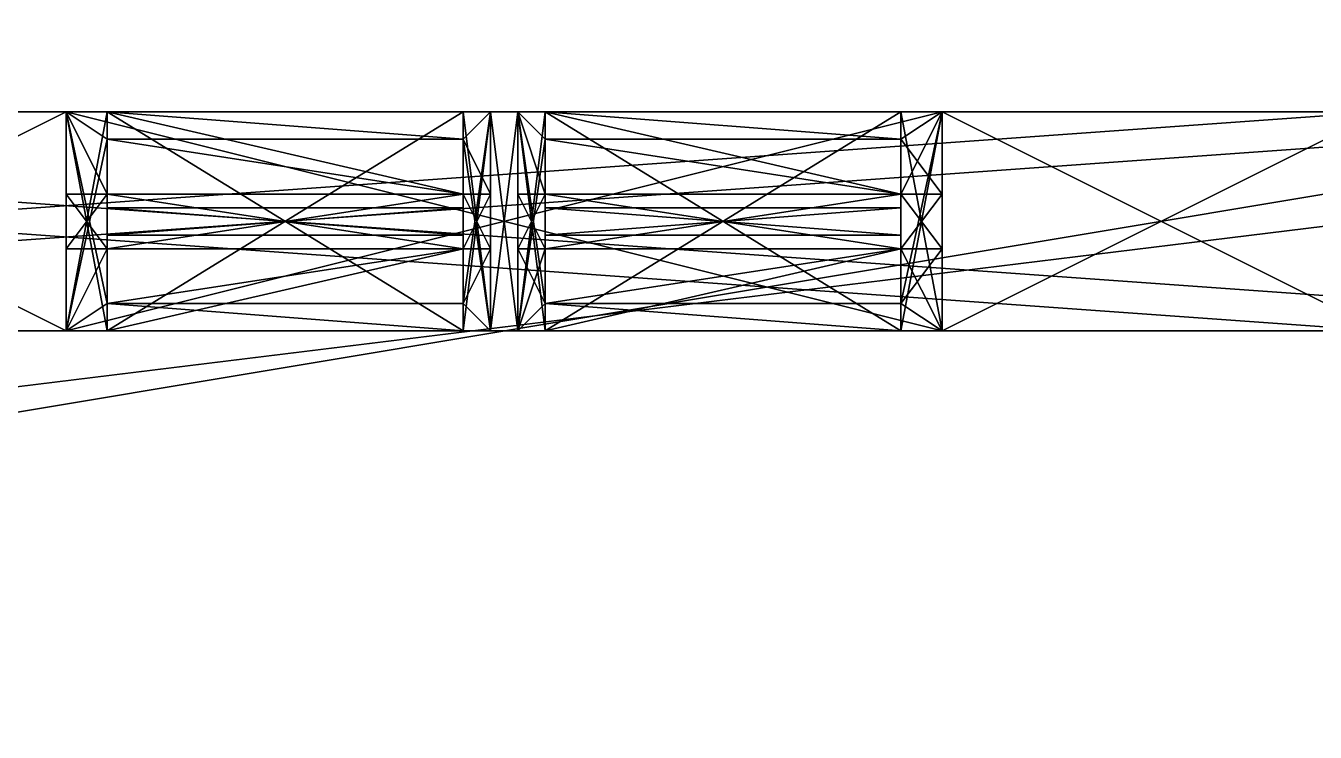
# Model space of a CAD drawing. Extents: x -3136 to 3456, y -896 to 5632.
# Drawn here: x -386.9 to -292.7, y 2002.7 to 2054.3 of the extents above; entities that cross this region are included whole.
import ezdxf

# ---------------------------------------------------------------- set-up
doc = ezdxf.new("R2010")
doc.units = 0

msp = doc.modelspace()

# ---------------------------------------------------------------- meshes
at = {"layer": 'OBJECT053', "color": 50}
mesh = msp.add_polyface(dxfattribs=at)
corners = [(-768, 2048, 144), (0, 2048, 144), (0, 0, 144), (-768, 0, 144), (-768, 0, 128), (0, 0, 128), (0, 2048, 128), (-768, 2048, 128)]
mesh.append_faces([[corners[k] for k in face] for face in [(1, 3, 0), (5, 7, 4), (5, 1, 6), (6, 0, 7), (4, 2, 5), (7, 3, 4)]], dxfattribs={"vtx0": -1})
mesh.append_faces([[corners[k] for k in face] for face in [(1, 2, 3), (5, 6, 7), (5, 2, 1), (6, 1, 0), (4, 3, 2), (7, 0, 3)]], dxfattribs={"vtx2": -1})
at = {"layer": 'OBJECT067', "color": 50}
mesh = msp.add_polyface(dxfattribs=at)
corners = [(-2944, -896, 2176), (-2944, 5504, 2176), (3456, 5504, 2176), (3456, -896, 2176), (-2944, 5504, 2048), (-2944, -896, 2048), (3456, -896, 2048), (3456, 5504, 2048)]
mesh.append_faces([[corners[k] for k in face] for face in [(1, 3, 0), (5, 7, 4), (4, 0, 5), (6, 2, 7), (7, 1, 4), (5, 3, 6)]], dxfattribs={"vtx0": -1})
mesh.append_faces([[corners[k] for k in face] for face in [(1, 2, 3), (5, 6, 7), (4, 1, 0), (6, 3, 2), (7, 2, 1), (5, 0, 3)]], dxfattribs={"vtx2": -1})
at = {"layer": 'OBJECT1055', "color": 50}
mesh = msp.add_polyface(dxfattribs=at)
corners = [(-384, 2048, 272), (-320, 2048, 272), (-320, 2032, 272), (-384, 2032, 272), (-384, 2032, 256), (-320, 2032, 256), (-320, 2048, 256), (-384, 2048, 256)]
mesh.append_faces([[corners[k] for k in face] for face in [(1, 3, 0), (5, 7, 4), (5, 1, 6), (6, 0, 7), (4, 2, 5), (7, 3, 4)]], dxfattribs={"vtx0": -1})
mesh.append_faces([[corners[k] for k in face] for face in [(1, 2, 3), (5, 6, 7), (5, 2, 1), (6, 1, 0), (4, 3, 2), (7, 0, 3)]], dxfattribs={"vtx2": -1})
at = {"layer": 'OBJECT1056', "color": 50}
mesh = msp.add_polyface(dxfattribs=at)
corners = [(-320, 2048, 256), (-320, 2048, 254), (-320, 2032, 254), (-320, 2032, 256), (-323, 2046, 254), (-323, 2034, 254)]
mesh.append_faces([[corners[k] for k in face] for face in [(1, 0, 4), (2, 5, 3)]])
mesh.append_faces([[corners[k] for k in face] for face in [(1, 3, 0), (1, 5, 2), (0, 5, 4)]], dxfattribs={"vtx0": -1})
mesh.append_faces([[corners[k] for k in face] for face in [(1, 2, 3), (1, 4, 5), (0, 3, 5)]], dxfattribs={"vtx2": -1})
at = {"layer": 'OBJECT1057', "color": 50}
mesh = msp.add_polyface(dxfattribs=at)
corners = [(-320, 2032, 256), (-323, 2032, 256), (-323, 2048, 256), (-320, 2048, 256), (-323, 2046, 254), (-323, 2034, 254)]
mesh.append_faces([[corners[k] for k in face] for face in [(2, 4, 3), (1, 0, 5)]])
mesh.append_faces([[corners[k] for k in face] for face in [(1, 3, 0), (2, 5, 4), (3, 5, 0)]], dxfattribs={"vtx0": -1})
mesh.append_faces([[corners[k] for k in face] for face in [(1, 2, 3), (2, 1, 5), (3, 4, 5)]], dxfattribs={"vtx2": -1})
at = {"layer": 'OBJECT1058', "color": 50}
mesh = msp.add_polyface(dxfattribs=at)
corners = [(-353, 2048, 179), (-351, 2048, 179), (-351, 2048, 254), (-353, 2048, 254), (-351, 2032, 179), (-353, 2032, 179), (-353, 2032, 254), (-351, 2032, 254)]
mesh.append_faces([[corners[k] for k in face] for face in [(1, 3, 0), (5, 7, 4), (0, 4, 1), (6, 2, 7), (5, 3, 6), (1, 7, 2)]], dxfattribs={"vtx0": -1})
mesh.append_faces([[corners[k] for k in face] for face in [(1, 2, 3), (5, 6, 7), (0, 5, 4), (6, 3, 2), (5, 0, 3), (1, 4, 7)]], dxfattribs={"vtx2": -1})
at = {"layer": 'OBJECT1059', "color": 50}
mesh = msp.add_polyface(dxfattribs=at)
corners = [(-349, 2032, 256), (-351, 2032, 256), (-351, 2048, 256), (-349, 2048, 256), (-349, 2046, 254), (-349, 2034, 254)]
mesh.append_faces([[corners[k] for k in face] for face in [(3, 2, 4), (0, 5, 1)]])
mesh.append_faces([[corners[k] for k in face] for face in [(1, 3, 0), (3, 5, 0), (2, 5, 4)]], dxfattribs={"vtx0": -1})
mesh.append_faces([[corners[k] for k in face] for face in [(1, 2, 3), (3, 4, 5), (2, 1, 5)]], dxfattribs={"vtx2": -1})
at = {"layer": 'OBJECT1060', "color": 50}
mesh = msp.add_polyface(dxfattribs=at)
corners = [(-351, 2048, 256), (-351, 2048, 254), (-349, 2046, 254), (-349, 2034, 254), (-351, 2032, 254), (-351, 2032, 256)]
mesh.append_faces([[corners[k] for k in face] for face in [(1, 2, 0), (4, 5, 3)]])
mesh.append_faces([[corners[k] for k in face] for face in [(1, 3, 2), (4, 0, 5), (2, 5, 0)]], dxfattribs={"vtx0": -1})
mesh.append_faces([[corners[k] for k in face] for face in [(1, 4, 3), (4, 1, 0), (2, 3, 5)]], dxfattribs={"vtx2": -1})
at = {"layer": 'OBJECT1061', "color": 50}
mesh = msp.add_polyface(dxfattribs=at)
corners = [(-351, 2032, 256), (-353, 2032, 256), (-353, 2048, 256), (-351, 2048, 256), (-353, 2048, 254), (-351, 2048, 254), (-351, 2032, 254), (-353, 2032, 254)]
mesh.append_faces([[corners[k] for k in face] for face in [(1, 3, 0), (5, 2, 4), (7, 0, 6), (4, 6, 5), (0, 5, 6), (2, 7, 4)]], dxfattribs={"vtx0": -1})
mesh.append_faces([[corners[k] for k in face] for face in [(1, 2, 3), (5, 3, 2), (7, 1, 0), (4, 7, 6), (0, 3, 5), (2, 1, 7)]], dxfattribs={"vtx2": -1})
at = {"layer": 'OBJECT1062', "color": 50}
mesh = msp.add_polyface(dxfattribs=at)
corners = [(-355, 2046, 254), (-353, 2048, 254), (-353, 2048, 256), (-353, 2032, 256), (-353, 2032, 254), (-355, 2034, 254)]
mesh.append_faces([[corners[k] for k in face] for face in [(1, 2, 0), (4, 5, 3)]])
mesh.append_faces([[corners[k] for k in face] for face in [(0, 4, 1), (1, 3, 2), (5, 2, 3)]], dxfattribs={"vtx0": -1})
mesh.append_faces([[corners[k] for k in face] for face in [(0, 5, 4), (1, 4, 3), (5, 0, 2)]], dxfattribs={"vtx2": -1})
at = {"layer": 'OBJECT1063', "color": 50}
mesh = msp.add_polyface(dxfattribs=at)
corners = [(-353, 2032, 256), (-355, 2032, 256), (-355, 2048, 256), (-353, 2048, 256), (-355, 2046, 254), (-355, 2034, 254)]
mesh.append_faces([[corners[k] for k in face] for face in [(2, 4, 3), (1, 0, 5)]])
mesh.append_faces([[corners[k] for k in face] for face in [(1, 3, 0), (2, 5, 4), (3, 5, 0)]], dxfattribs={"vtx0": -1})
mesh.append_faces([[corners[k] for k in face] for face in [(1, 2, 3), (2, 1, 5), (3, 4, 5)]], dxfattribs={"vtx2": -1})
at = {"layer": 'OBJECT1064', "color": 50}
mesh = msp.add_polyface(dxfattribs=at)
corners = [(-349, 2048, 171), (-349, 2048, 169), (-323, 2048, 169), (-323, 2048, 171), (-323, 2032, 171), (-323, 2032, 169), (-349, 2032, 169), (-349, 2032, 171)]
mesh.append_faces([[corners[k] for k in face] for face in [(1, 3, 0), (5, 7, 4), (2, 4, 3), (6, 0, 7), (1, 5, 2), (7, 3, 4)]], dxfattribs={"vtx0": -1})
mesh.append_faces([[corners[k] for k in face] for face in [(1, 2, 3), (5, 6, 7), (2, 5, 4), (6, 1, 0), (1, 6, 5), (7, 0, 3)]], dxfattribs={"vtx2": -1})
at = {"layer": 'OBJECT1065', "color": 50}
mesh = msp.add_polyface(dxfattribs=at)
corners = [(-323, 2048, 144), (-349, 2048, 144), (-349, 2032, 144), (-323, 2032, 144), (-349, 2048, 169), (-323, 2048, 169), (-323, 2032, 169), (-349, 2032, 169)]
mesh.append_faces([[corners[k] for k in face] for face in [(1, 3, 0), (1, 5, 4), (3, 7, 6), (0, 6, 5), (2, 4, 7), (7, 5, 6)]], dxfattribs={"vtx0": -1})
mesh.append_faces([[corners[k] for k in face] for face in [(1, 2, 3), (1, 0, 5), (3, 2, 7), (0, 3, 6), (2, 1, 4), (7, 4, 5)]], dxfattribs={"vtx2": -1})
at = {"layer": 'OBJECT1066', "color": 50}
mesh = msp.add_polyface(dxfattribs=at)
corners = [(-323, 2032, 144), (-320, 2032, 144), (-320, 2048, 144), (-323, 2048, 144), (-320, 2048, 171), (-320, 2032, 171), (-323, 2048, 171), (-323, 2032, 171)]
mesh.append_faces([[corners[k] for k in face] for face in [(1, 3, 0), (2, 5, 4), (3, 4, 6), (1, 7, 5), (0, 6, 7), (4, 7, 6)]], dxfattribs={"vtx0": -1})
mesh.append_faces([[corners[k] for k in face] for face in [(1, 2, 3), (2, 1, 5), (3, 2, 4), (1, 0, 7), (0, 3, 6), (4, 5, 7)]], dxfattribs={"vtx2": -1})
at = {"layer": 'OBJECT1067', "color": 50}
mesh = msp.add_polyface(dxfattribs=at)
corners = [(-349, 2048, 144), (-351, 2048, 144), (-351, 2032, 144), (-349, 2032, 144), (-349, 2048, 171), (-351, 2048, 171), (-349, 2032, 171), (-351, 2032, 171)]
mesh.append_faces([[corners[k] for k in face] for face in [(1, 3, 0), (0, 5, 1), (3, 7, 6), (0, 6, 4), (7, 4, 6), (2, 5, 7)]], dxfattribs={"vtx0": -1})
mesh.append_faces([[corners[k] for k in face] for face in [(1, 2, 3), (0, 4, 5), (3, 2, 7), (0, 3, 6), (7, 5, 4), (2, 1, 5)]], dxfattribs={"vtx2": -1})
at = {"layer": 'OBJECT1068', "color": 50}
mesh = msp.add_polyface(dxfattribs=at)
corners = [(-351, 2048, 144), (-353, 2048, 144), (-353, 2032, 144), (-351, 2032, 144), (-351, 2048, 171), (-353, 2048, 171), (-353, 2032, 171), (-351, 2032, 171)]
mesh.append_faces([[corners[k] for k in face] for face in [(1, 3, 0), (0, 5, 1), (2, 7, 3), (6, 4, 7), (0, 7, 4), (2, 5, 6)]], dxfattribs={"vtx0": -1})
mesh.append_faces([[corners[k] for k in face] for face in [(1, 2, 3), (0, 4, 5), (2, 6, 7), (6, 5, 4), (0, 3, 7), (2, 1, 5)]], dxfattribs={"vtx2": -1})
at = {"layer": 'OBJECT1069', "color": 50}
mesh = msp.add_polyface(dxfattribs=at)
corners = [(-353, 2048, 144), (-355, 2048, 144), (-355, 2032, 144), (-353, 2032, 144), (-355, 2048, 171), (-353, 2048, 171), (-355, 2032, 171), (-353, 2032, 171)]
mesh.append_faces([[corners[k] for k in face] for face in [(1, 3, 0), (1, 5, 4), (2, 7, 3), (2, 4, 6), (6, 5, 7), (0, 7, 5)]], dxfattribs={"vtx0": -1})
mesh.append_faces([[corners[k] for k in face] for face in [(1, 2, 3), (1, 0, 5), (2, 6, 7), (2, 1, 4), (6, 4, 5), (0, 3, 7)]], dxfattribs={"vtx2": -1})
at = {"layer": 'OBJECT1070', "color": 50}
mesh = msp.add_polyface(dxfattribs=at)
corners = [(-353, 2048, 171), (-351, 2048, 171), (-351, 2048, 179), (-353, 2048, 179), (-351, 2032, 171), (-353, 2032, 171), (-353, 2032, 179), (-351, 2032, 179)]
mesh.append_faces([[corners[k] for k in face] for face in [(1, 3, 0), (5, 7, 4), (6, 2, 7), (0, 4, 1), (1, 7, 2), (5, 3, 6)]], dxfattribs={"vtx0": -1})
mesh.append_faces([[corners[k] for k in face] for face in [(1, 2, 3), (5, 6, 7), (6, 3, 2), (0, 5, 4), (1, 4, 7), (5, 0, 3)]], dxfattribs={"vtx2": -1})
at = {"layer": 'OBJECT1071', "color": 50}
mesh = msp.add_polyface(dxfattribs=at)
corners = [(-320, 2048, 179), (-320, 2048, 171), (-320, 2032, 171), (-320, 2032, 179), (-323, 2046, 179), (-323, 2034, 179)]
mesh.append_faces([[corners[k] for k in face] for face in [(0, 4, 1), (2, 5, 3)]])
mesh.append_faces([[corners[k] for k in face] for face in [(1, 3, 0), (0, 5, 4), (1, 5, 2)]], dxfattribs={"vtx0": -1})
mesh.append_faces([[corners[k] for k in face] for face in [(1, 2, 3), (0, 3, 5), (1, 4, 5)]], dxfattribs={"vtx2": -1})
at = {"layer": 'OBJECT1072', "color": 50}
mesh = msp.add_polyface(dxfattribs=at)
corners = [(-323, 2046, 179), (-323, 2048, 171), (-320, 2048, 171), (-320, 2032, 171), (-323, 2032, 171), (-323, 2034, 179)]
mesh.append_faces([[corners[k] for k in face] for face in [(1, 2, 0), (4, 5, 3)]])
mesh.append_faces([[corners[k] for k in face] for face in [(0, 4, 1), (1, 3, 2), (2, 5, 0)]], dxfattribs={"vtx0": -1})
mesh.append_faces([[corners[k] for k in face] for face in [(0, 5, 4), (1, 4, 3), (2, 3, 5)]], dxfattribs={"vtx2": -1})
at = {"layer": 'OBJECT1073', "color": 50}
mesh = msp.add_polyface(dxfattribs=at)
corners = [(-351, 2048, 171), (-349, 2048, 171), (-349, 2046, 179), (-349, 2034, 179), (-349, 2032, 171), (-351, 2032, 171)]
mesh.append_faces([[corners[k] for k in face] for face in [(1, 2, 0), (4, 5, 3)]])
mesh.append_faces([[corners[k] for k in face] for face in [(1, 3, 2), (0, 4, 1), (2, 5, 0)]], dxfattribs={"vtx0": -1})
mesh.append_faces([[corners[k] for k in face] for face in [(1, 4, 3), (0, 5, 4), (2, 3, 5)]], dxfattribs={"vtx2": -1})
at = {"layer": 'OBJECT1074', "color": 50}
mesh = msp.add_polyface(dxfattribs=at)
corners = [(-349, 2046, 179), (-351, 2048, 179), (-351, 2048, 171), (-351, 2032, 171), (-351, 2032, 179), (-349, 2034, 179)]
mesh.append_faces([[corners[k] for k in face] for face in [(1, 2, 0), (4, 5, 3)]])
mesh.append_faces([[corners[k] for k in face] for face in [(0, 4, 1), (3, 1, 4), (2, 5, 0)]], dxfattribs={"vtx0": -1})
mesh.append_faces([[corners[k] for k in face] for face in [(0, 5, 4), (3, 2, 1), (2, 3, 5)]], dxfattribs={"vtx2": -1})
at = {"layer": 'OBJECT1075', "color": 50}
mesh = msp.add_polyface(dxfattribs=at)
corners = [(-355, 2048, 144), (-381, 2048, 144), (-381, 2032, 144), (-355, 2032, 144), (-381, 2048, 171), (-355, 2048, 171), (-355, 2032, 171), (-381, 2032, 171)]
mesh.append_faces([[corners[k] for k in face] for face in [(1, 3, 0), (1, 5, 4), (3, 7, 6), (2, 4, 7), (0, 6, 5), (7, 5, 6)]], dxfattribs={"vtx0": -1})
mesh.append_faces([[corners[k] for k in face] for face in [(1, 2, 3), (1, 0, 5), (3, 2, 7), (2, 1, 4), (0, 3, 6), (7, 4, 5)]], dxfattribs={"vtx2": -1})
at = {"layer": 'OBJECT1076', "color": 50}
mesh = msp.add_polyface(dxfattribs=at)
corners = [(-353, 2048, 171.016), (-353, 2048, 179), (-355, 2046, 179), (-355, 2034, 179), (-353, 2032, 179), (-353, 2032, 171)]
mesh.append_faces([[corners[k] for k in face] for face in [(1, 2, 0), (4, 5, 3)]])
mesh.append_faces([[corners[k] for k in face] for face in [(3, 1, 4), (0, 4, 1), (2, 5, 0)]], dxfattribs={"vtx0": -1})
mesh.append_faces([[corners[k] for k in face] for face in [(3, 2, 1), (0, 5, 4), (2, 3, 5)]], dxfattribs={"vtx2": -1})
at = {"layer": 'OBJECT1077', "color": 50}
mesh = msp.add_polyface(dxfattribs=at)
corners = [(-355, 2046, 179.016), (-355, 2048, 171), (-353, 2048, 171), (-353, 2032, 171), (-355, 2032, 171), (-355, 2034, 179)]
mesh.append_faces([[corners[k] for k in face] for face in [(1, 2, 0), (4, 5, 3)]])
mesh.append_faces([[corners[k] for k in face] for face in [(0, 4, 1), (1, 3, 2), (2, 5, 0)]], dxfattribs={"vtx0": -1})
mesh.append_faces([[corners[k] for k in face] for face in [(0, 5, 4), (1, 4, 3), (2, 3, 5)]], dxfattribs={"vtx2": -1})
at = {"layer": 'OBJECT1078', "color": 50}
mesh = msp.add_polyface(dxfattribs=at)
corners = [(-381, 2048, 144), (-384, 2048, 144), (-384, 2032, 144), (-381, 2032, 144), (-384, 2032, 171), (-384, 2048, 171), (-381, 2048, 171), (-381, 2032, 171)]
mesh.append_faces([[corners[k] for k in face] for face in [(1, 3, 0), (2, 5, 4), (1, 6, 5), (3, 4, 7), (0, 7, 6), (4, 6, 7)]], dxfattribs={"vtx0": -1})
mesh.append_faces([[corners[k] for k in face] for face in [(1, 2, 3), (2, 1, 5), (1, 0, 6), (3, 2, 4), (0, 3, 7), (4, 5, 6)]], dxfattribs={"vtx2": -1})
at = {"layer": 'OBJECT1079', "color": 50}
mesh = msp.add_polyface(dxfattribs=at)
corners = [(-384, 2032, 179), (-384, 2032, 171), (-384, 2048, 171), (-384, 2048, 179), (-381, 2046, 179), (-381, 2034, 179)]
mesh.append_faces([[corners[k] for k in face] for face in [(2, 4, 3), (0, 5, 1)]])
mesh.append_faces([[corners[k] for k in face] for face in [(1, 3, 0), (3, 5, 0), (2, 5, 4)]], dxfattribs={"vtx0": -1})
mesh.append_faces([[corners[k] for k in face] for face in [(1, 2, 3), (3, 4, 5), (2, 1, 5)]], dxfattribs={"vtx2": -1})
at = {"layer": 'OBJECT1080', "color": 50}
mesh = msp.add_polyface(dxfattribs=at)
corners = [(-384, 2048, 171), (-381, 2048, 171), (-381, 2046, 179.01), (-381, 2034, 179), (-381, 2032, 171), (-384, 2032, 171)]
mesh.append_faces([[corners[k] for k in face] for face in [(1, 2, 0), (4, 5, 3)]])
mesh.append_faces([[corners[k] for k in face] for face in [(1, 3, 2), (0, 4, 1), (2, 5, 0)]], dxfattribs={"vtx0": -1})
mesh.append_faces([[corners[k] for k in face] for face in [(1, 4, 3), (0, 5, 4), (2, 3, 5)]], dxfattribs={"vtx2": -1})
at = {"layer": 'OBJECT1081', "color": 50}
mesh = msp.add_polyface(dxfattribs=at)
corners = [(-381, 2032, 256), (-384, 2032, 256), (-384, 2048, 256), (-381, 2048, 256), (-381, 2046, 254), (-381, 2034, 254)]
mesh.append_faces([[corners[k] for k in face] for face in [(3, 2, 4), (0, 5, 1)]])
mesh.append_faces([[corners[k] for k in face] for face in [(1, 3, 0), (3, 5, 0), (2, 5, 4)]], dxfattribs={"vtx0": -1})
mesh.append_faces([[corners[k] for k in face] for face in [(1, 2, 3), (3, 4, 5), (2, 1, 5)]], dxfattribs={"vtx2": -1})
at = {"layer": 'OBJECT1082', "color": 50}
mesh = msp.add_polyface(dxfattribs=at)
corners = [(-384, 2032, 256), (-384, 2032, 254), (-384, 2048, 254), (-384, 2048, 256), (-381, 2046, 254), (-381, 2034, 254)]
mesh.append_faces([[corners[k] for k in face] for face in [(2, 4, 3), (1, 0, 5)]])
mesh.append_faces([[corners[k] for k in face] for face in [(1, 3, 0), (2, 5, 4), (3, 5, 0)]], dxfattribs={"vtx0": -1})
mesh.append_faces([[corners[k] for k in face] for face in [(1, 2, 3), (2, 1, 5), (3, 4, 5)]], dxfattribs={"vtx2": -1})
at = {"layer": 'OBJECT1083', "color": 50}
mesh = msp.add_polyface(dxfattribs=at)
corners = [(-320, 2038, 179), (-320, 2032, 179), (-320, 2032, 254), (-320, 2038, 254), (-323, 2034, 179), (-323, 2034, 254), (-323, 2038, 179), (-323, 2038, 254)]
mesh.append_faces([[corners[k] for k in face] for face in [(1, 3, 0), (1, 5, 2), (4, 0, 6), (2, 7, 3), (4, 7, 5), (0, 7, 6)]], dxfattribs={"vtx0": -1})
mesh.append_faces([[corners[k] for k in face] for face in [(1, 2, 3), (1, 4, 5), (4, 1, 0), (2, 5, 7), (4, 6, 7), (0, 3, 7)]], dxfattribs={"vtx2": -1})
at = {"layer": 'OBJECT1084', "color": 50}
mesh = msp.add_polyface(dxfattribs=at)
corners = [(-320, 2042, 179), (-320, 2038, 179), (-320, 2038, 254), (-320, 2042, 254), (-323, 2042, 179), (-323, 2038, 179), (-323, 2038, 254), (-323, 2042, 254)]
mesh.append_faces([[corners[k] for k in face] for face in [(1, 3, 0), (5, 0, 4), (7, 2, 6), (4, 6, 5), (1, 6, 2), (0, 7, 4)]], dxfattribs={"vtx0": -1})
mesh.append_faces([[corners[k] for k in face] for face in [(1, 2, 3), (5, 1, 0), (7, 3, 2), (4, 7, 6), (1, 5, 6), (0, 3, 7)]], dxfattribs={"vtx2": -1})
at = {"layer": 'OBJECT1085', "color": 50}
mesh = msp.add_polyface(dxfattribs=at)
corners = [(-320, 2048, 254), (-320, 2048, 179), (-320, 2042, 179), (-320, 2042, 254), (-323, 2046, 179), (-323, 2046, 254), (-323, 2042, 179), (-323, 2042, 254)]
mesh.append_faces([[corners[k] for k in face] for face in [(1, 3, 0), (1, 5, 4), (1, 6, 2), (5, 3, 7), (4, 7, 6), (2, 7, 3)]], dxfattribs={"vtx0": -1})
mesh.append_faces([[corners[k] for k in face] for face in [(1, 2, 3), (1, 0, 5), (1, 4, 6), (5, 0, 3), (4, 5, 7), (2, 6, 7)]], dxfattribs={"vtx2": -1})
at = {"layer": 'OBJECT1086', "color": 50}
mesh = msp.add_polyface(dxfattribs=at)
corners = [(-349, 2034, 179), (-351, 2032, 179), (-351, 2032, 254), (-349, 2034, 254), (-351, 2038, 179), (-349, 2038, 179), (-349, 2038, 254), (-351, 2038, 254)]
mesh.append_faces([[corners[k] for k in face] for face in [(1, 3, 0), (1, 5, 4), (3, 7, 6), (0, 6, 5), (1, 7, 2), (5, 7, 4)]], dxfattribs={"vtx0": -1})
mesh.append_faces([[corners[k] for k in face] for face in [(1, 2, 3), (1, 0, 5), (3, 2, 7), (0, 3, 6), (1, 4, 7), (5, 6, 7)]], dxfattribs={"vtx2": -1})
at = {"layer": 'OBJECT1087', "color": 50}
mesh = msp.add_polyface(dxfattribs=at)
corners = [(-351, 2042, 179), (-351, 2038, 179), (-349, 2038, 179), (-349, 2042, 179), (-351, 2038, 254), (-351, 2042, 254), (-349, 2042, 254), (-349, 2038, 254)]
mesh.append_faces([[corners[k] for k in face] for face in [(1, 3, 0), (5, 7, 4), (2, 6, 3), (0, 4, 1), (1, 7, 2), (3, 5, 0)]], dxfattribs={"vtx0": -1})
mesh.append_faces([[corners[k] for k in face] for face in [(1, 2, 3), (5, 6, 7), (2, 7, 6), (0, 5, 4), (1, 4, 7), (3, 6, 5)]], dxfattribs={"vtx2": -1})
at = {"layer": 'OBJECT1088', "color": 50}
mesh = msp.add_polyface(dxfattribs=at)
corners = [(-351, 2048, 179), (-349, 2046, 179), (-349, 2046, 254), (-351, 2048, 254), (-351, 2042, 179), (-349, 2042, 179), (-351, 2042, 254), (-349, 2042, 254)]
mesh.append_faces([[corners[k] for k in face] for face in [(1, 3, 0), (0, 5, 1), (3, 7, 6), (1, 7, 2), (0, 6, 4), (4, 7, 5)]], dxfattribs={"vtx0": -1})
mesh.append_faces([[corners[k] for k in face] for face in [(1, 2, 3), (0, 4, 5), (3, 2, 7), (1, 5, 7), (0, 3, 6), (4, 6, 7)]], dxfattribs={"vtx2": -1})
at = {"layer": 'OBJECT1089', "color": 50}
mesh = msp.add_polyface(dxfattribs=at)
corners = [(-349, 2032, 171), (-349, 2034, 179), (-323, 2034, 179), (-323, 2032, 171), (-349, 2038, 179), (-323, 2038, 179), (-323, 2038, 171), (-349, 2038, 171)]
mesh.append_faces([[corners[k] for k in face] for face in [(1, 3, 0), (1, 5, 2), (3, 5, 6), (0, 4, 1), (0, 6, 7), (5, 7, 6)]], dxfattribs={"vtx0": -1})
mesh.append_faces([[corners[k] for k in face] for face in [(1, 2, 3), (1, 4, 5), (3, 2, 5), (0, 7, 4), (0, 3, 6), (5, 4, 7)]], dxfattribs={"vtx2": -1})
at = {"layer": 'OBJECT1090', "color": 50}
mesh = msp.add_polyface(dxfattribs=at)
corners = [(-349, 2038, 179), (-349, 2042, 179), (-323, 2042, 179), (-323, 2038, 179), (-323, 2042, 171), (-323, 2038, 171), (-349, 2038, 171), (-349, 2042, 171)]
mesh.append_faces([[corners[k] for k in face] for face in [(1, 3, 0), (5, 2, 4), (7, 0, 6), (6, 4, 7), (0, 5, 6), (2, 7, 4)]], dxfattribs={"vtx0": -1})
mesh.append_faces([[corners[k] for k in face] for face in [(1, 2, 3), (5, 3, 2), (7, 1, 0), (6, 5, 4), (0, 3, 5), (2, 1, 7)]], dxfattribs={"vtx2": -1})
at = {"layer": 'OBJECT1091', "color": 50}
mesh = msp.add_polyface(dxfattribs=at)
corners = [(-323, 2048, 171), (-323, 2046, 179), (-349, 2046, 179), (-349, 2048, 171), (-349, 2042, 179), (-323, 2042, 179), (-323, 2042, 171), (-349, 2042, 171)]
mesh.append_faces([[corners[k] for k in face] for face in [(1, 3, 0), (2, 5, 4), (0, 5, 1), (3, 4, 7), (3, 6, 0), (4, 6, 7)]], dxfattribs={"vtx0": -1})
mesh.append_faces([[corners[k] for k in face] for face in [(1, 2, 3), (2, 1, 5), (0, 6, 5), (3, 2, 4), (3, 7, 6), (4, 5, 6)]], dxfattribs={"vtx2": -1})
at = {"layer": 'OBJECT1092', "color": 50}
mesh = msp.add_polyface(dxfattribs=at)
corners = [(-323, 2032, 256), (-349, 2032, 256), (-349, 2038, 256), (-323, 2038, 256), (-323, 2034, 254), (-349, 2034, 254), (-349, 2038, 254), (-323, 2038, 254)]
mesh.append_faces([[corners[k] for k in face] for face in [(1, 3, 0), (5, 0, 4), (5, 7, 6), (4, 3, 7), (1, 6, 2), (7, 2, 6)]], dxfattribs={"vtx0": -1})
mesh.append_faces([[corners[k] for k in face] for face in [(1, 2, 3), (5, 1, 0), (5, 4, 7), (4, 0, 3), (1, 5, 6), (7, 3, 2)]], dxfattribs={"vtx2": -1})
at = {"layer": 'OBJECT1093', "color": 50}
mesh = msp.add_polyface(dxfattribs=at)
corners = [(-349, 2038, 256), (-349, 2042, 256), (-323, 2042, 256), (-323, 2038, 256), (-349, 2042, 254), (-349, 2038, 254), (-323, 2038, 254), (-323, 2042, 254)]
mesh.append_faces([[corners[k] for k in face] for face in [(1, 3, 0), (5, 7, 4), (6, 2, 7), (4, 0, 5), (7, 1, 4), (5, 3, 6)]], dxfattribs={"vtx0": -1})
mesh.append_faces([[corners[k] for k in face] for face in [(1, 2, 3), (5, 6, 7), (6, 3, 2), (4, 1, 0), (7, 2, 1), (5, 0, 3)]], dxfattribs={"vtx2": -1})
at = {"layer": 'OBJECT1094', "color": 50}
mesh = msp.add_polyface(dxfattribs=at)
corners = [(-349, 2042, 256), (-349, 2048, 256), (-323, 2048, 256), (-323, 2042, 256), (-349, 2046, 254), (-323, 2046, 254), (-349, 2042, 254), (-323, 2042, 254)]
mesh.append_faces([[corners[k] for k in face] for face in [(1, 3, 0), (5, 1, 4), (4, 7, 5), (2, 7, 3), (4, 0, 6), (6, 3, 7)]], dxfattribs={"vtx0": -1})
mesh.append_faces([[corners[k] for k in face] for face in [(1, 2, 3), (5, 2, 1), (4, 6, 7), (2, 5, 7), (4, 1, 0), (6, 0, 3)]], dxfattribs={"vtx2": -1})
at = {"layer": 'OBJECT1095', "color": 50}
mesh = msp.add_polyface(dxfattribs=at)
corners = [(-355, 2048, 171), (-355, 2046, 179), (-381, 2046, 179), (-381, 2048, 171), (-381, 2042, 179), (-355, 2042, 179), (-381, 2042, 171), (-355, 2042, 171)]
mesh.append_faces([[corners[k] for k in face] for face in [(1, 3, 0), (2, 5, 4), (3, 4, 6), (0, 5, 1), (3, 7, 0), (4, 7, 6)]], dxfattribs={"vtx0": -1})
mesh.append_faces([[corners[k] for k in face] for face in [(1, 2, 3), (2, 1, 5), (3, 2, 4), (0, 7, 5), (3, 6, 7), (4, 5, 7)]], dxfattribs={"vtx2": -1})
at = {"layer": 'OBJECT1096', "color": 50}
mesh = msp.add_polyface(dxfattribs=at)
corners = [(-381, 2038, 179), (-381, 2042, 179), (-355, 2042, 179), (-355, 2038, 179), (-381, 2038, 171), (-381, 2042, 171), (-355, 2042, 171), (-355, 2038, 171)]
mesh.append_faces([[corners[k] for k in face] for face in [(1, 3, 0), (5, 0, 4), (7, 2, 6), (4, 6, 5), (0, 7, 4), (2, 5, 6)]], dxfattribs={"vtx0": -1})
mesh.append_faces([[corners[k] for k in face] for face in [(1, 2, 3), (5, 1, 0), (7, 3, 2), (4, 7, 6), (0, 3, 7), (2, 1, 5)]], dxfattribs={"vtx2": -1})
at = {"layer": 'OBJECT1097', "color": 50}
mesh = msp.add_polyface(dxfattribs=at)
corners = [(-381, 2032, 171), (-381, 2034, 179), (-355, 2034, 179), (-355, 2032, 171), (-381, 2038, 179), (-355, 2038, 179), (-381, 2038, 171), (-355, 2038, 171)]
mesh.append_faces([[corners[k] for k in face] for face in [(1, 3, 0), (1, 5, 2), (0, 4, 1), (3, 5, 7), (0, 7, 6), (5, 6, 7)]], dxfattribs={"vtx0": -1})
mesh.append_faces([[corners[k] for k in face] for face in [(1, 2, 3), (1, 4, 5), (0, 6, 4), (3, 2, 5), (0, 3, 7), (5, 4, 6)]], dxfattribs={"vtx2": -1})
at = {"layer": 'OBJECT1098', "color": 50}
mesh = msp.add_polyface(dxfattribs=at)
corners = [(-381, 2042, 256), (-381, 2048, 256), (-355, 2048, 256), (-355, 2042, 256), (-381, 2046, 254), (-355, 2046, 254), (-381, 2042, 254), (-355, 2042, 254)]
mesh.append_faces([[corners[k] for k in face] for face in [(1, 3, 0), (5, 1, 4), (4, 7, 5), (4, 0, 6), (2, 7, 3), (6, 3, 7)]], dxfattribs={"vtx0": -1})
mesh.append_faces([[corners[k] for k in face] for face in [(1, 2, 3), (5, 2, 1), (4, 6, 7), (4, 1, 0), (2, 5, 7), (6, 0, 3)]], dxfattribs={"vtx2": -1})
at = {"layer": 'OBJECT1099', "color": 50}
mesh = msp.add_polyface(dxfattribs=at)
corners = [(-381, 2038, 256), (-381, 2042, 256), (-355, 2042, 256), (-355, 2038, 256), (-381, 2042, 254), (-381, 2038, 254), (-355, 2038, 254), (-355, 2042, 254)]
mesh.append_faces([[corners[k] for k in face] for face in [(1, 3, 0), (5, 7, 4), (4, 0, 5), (6, 2, 7), (5, 3, 6), (7, 1, 4)]], dxfattribs={"vtx0": -1})
mesh.append_faces([[corners[k] for k in face] for face in [(1, 2, 3), (5, 6, 7), (4, 1, 0), (6, 3, 2), (5, 0, 3), (7, 2, 1)]], dxfattribs={"vtx2": -1})
at = {"layer": 'OBJECT1100', "color": 50}
mesh = msp.add_polyface(dxfattribs=at)
corners = [(-355, 2032, 256), (-381, 2032, 256), (-381, 2038, 256), (-355, 2038, 256), (-355, 2034, 254), (-381, 2034, 254), (-381, 2038, 254), (-355, 2038, 254)]
mesh.append_faces([[corners[k] for k in face] for face in [(1, 3, 0), (5, 0, 4), (5, 7, 6), (1, 6, 2), (4, 3, 7), (7, 2, 6)]], dxfattribs={"vtx0": -1})
mesh.append_faces([[corners[k] for k in face] for face in [(1, 2, 3), (5, 1, 0), (5, 4, 7), (1, 5, 6), (4, 0, 3), (7, 3, 2)]], dxfattribs={"vtx2": -1})
at = {"layer": 'OBJECT1101', "color": 50}
mesh = msp.add_polyface(dxfattribs=at)
corners = [(-353, 2032, 179), (-355, 2034, 179), (-355, 2034, 254), (-353, 2032, 254), (-355, 2038, 179), (-353, 2038, 179), (-355, 2038, 254), (-353, 2038, 254)]
mesh.append_faces([[corners[k] for k in face] for face in [(1, 3, 0), (1, 5, 4), (2, 7, 3), (1, 6, 2), (0, 7, 5), (5, 6, 4)]], dxfattribs={"vtx0": -1})
mesh.append_faces([[corners[k] for k in face] for face in [(1, 2, 3), (1, 0, 5), (2, 6, 7), (1, 4, 6), (0, 3, 7), (5, 7, 6)]], dxfattribs={"vtx2": -1})
at = {"layer": 'OBJECT1102', "color": 50}
mesh = msp.add_polyface(dxfattribs=at)
corners = [(-355, 2042, 179), (-355, 2038, 179), (-353, 2038, 179), (-353, 2042, 179), (-355, 2038, 254), (-355, 2042, 254), (-353, 2042, 254), (-353, 2038, 254)]
mesh.append_faces([[corners[k] for k in face] for face in [(1, 3, 0), (5, 7, 4), (0, 4, 1), (2, 6, 3), (1, 7, 2), (3, 5, 0)]], dxfattribs={"vtx0": -1})
mesh.append_faces([[corners[k] for k in face] for face in [(1, 2, 3), (5, 6, 7), (0, 5, 4), (2, 7, 6), (1, 4, 7), (3, 6, 5)]], dxfattribs={"vtx2": -1})
at = {"layer": 'OBJECT1103', "color": 50}
mesh = msp.add_polyface(dxfattribs=at)
corners = [(-355, 2046, 179), (-353, 2048, 179), (-353, 2048, 254), (-355, 2046, 254), (-355, 2042, 179), (-353, 2042, 179), (-355, 2042, 254), (-353, 2042, 254)]
mesh.append_faces([[corners[k] for k in face] for face in [(1, 3, 0), (0, 5, 1), (3, 7, 6), (0, 6, 4), (1, 7, 2), (4, 7, 5)]], dxfattribs={"vtx0": -1})
mesh.append_faces([[corners[k] for k in face] for face in [(1, 2, 3), (0, 4, 5), (3, 2, 7), (0, 3, 6), (1, 5, 7), (4, 6, 7)]], dxfattribs={"vtx2": -1})
at = {"layer": 'OBJECT1104', "color": 50}
mesh = msp.add_polyface(dxfattribs=at)
corners = [(-384, 2032, 254), (-384, 2032, 179), (-384, 2038, 179), (-384, 2038, 254), (-381, 2034, 179), (-381, 2034, 254), (-381, 2038, 179), (-381, 2038, 254)]
mesh.append_faces([[corners[k] for k in face] for face in [(1, 3, 0), (1, 5, 4), (1, 6, 2), (0, 7, 5), (4, 7, 6), (2, 7, 3)]], dxfattribs={"vtx0": -1})
mesh.append_faces([[corners[k] for k in face] for face in [(1, 2, 3), (1, 0, 5), (1, 4, 6), (0, 3, 7), (4, 5, 7), (2, 6, 7)]], dxfattribs={"vtx2": -1})
at = {"layer": 'OBJECT1105', "color": 50}
mesh = msp.add_polyface(dxfattribs=at)
corners = [(-384, 2038, 179), (-384, 2042, 179), (-384, 2042, 254), (-384, 2038, 254), (-381, 2038, 179), (-381, 2042, 179), (-381, 2042, 254), (-381, 2038, 254)]
mesh.append_faces([[corners[k] for k in face] for face in [(1, 3, 0), (0, 5, 1), (2, 7, 3), (4, 6, 5), (0, 7, 4), (1, 6, 2)]], dxfattribs={"vtx0": -1})
mesh.append_faces([[corners[k] for k in face] for face in [(1, 2, 3), (0, 4, 5), (2, 6, 7), (4, 7, 6), (0, 3, 7), (1, 5, 6)]], dxfattribs={"vtx2": -1})
at = {"layer": 'OBJECT1106', "color": 50}
mesh = msp.add_polyface(dxfattribs=at)
corners = [(-384, 2042, 179), (-384, 2048, 179), (-384, 2048, 254), (-384, 2042, 254), (-381, 2046, 179), (-381, 2046, 254), (-381, 2042, 179), (-381, 2042, 254)]
mesh.append_faces([[corners[k] for k in face] for face in [(1, 3, 0), (1, 5, 2), (1, 6, 4), (2, 7, 3), (4, 7, 5), (0, 7, 6)]], dxfattribs={"vtx0": -1})
mesh.append_faces([[corners[k] for k in face] for face in [(1, 2, 3), (1, 4, 5), (1, 0, 6), (2, 5, 7), (4, 6, 7), (0, 3, 7)]], dxfattribs={"vtx2": -1})
at = {"layer": 'OBJECT1107', "color": 50}
mesh = msp.add_polyface(dxfattribs=at)
corners = [(-381, 2041, 179), (-355, 2041, 179), (-355, 2041, 254), (-381, 2041, 254), (-355, 2039, 179), (-381, 2039, 179), (-381, 2039, 254), (-355, 2039, 254)]
mesh.append_faces([[corners[k] for k in face] for face in [(1, 3, 0), (5, 7, 4), (0, 4, 1), (6, 2, 7), (5, 3, 6), (1, 7, 2)]], dxfattribs={"vtx0": -1})
mesh.append_faces([[corners[k] for k in face] for face in [(1, 2, 3), (5, 6, 7), (0, 5, 4), (6, 3, 2), (5, 0, 3), (1, 4, 7)]], dxfattribs={"vtx2": -1})
at = {"layer": 'OBJECT1108', "color": 50}
mesh = msp.add_polyface(dxfattribs=at)
corners = [(-349, 2041, 179), (-323, 2041, 179), (-323, 2041, 254), (-349, 2041, 254), (-323, 2039, 179), (-349, 2039, 179), (-349, 2039, 254), (-323, 2039, 254)]
mesh.append_faces([[corners[k] for k in face] for face in [(1, 3, 0), (5, 7, 4), (0, 4, 1), (6, 2, 7), (5, 3, 6), (1, 7, 2)]], dxfattribs={"vtx0": -1})
mesh.append_faces([[corners[k] for k in face] for face in [(1, 2, 3), (5, 6, 7), (0, 5, 4), (6, 3, 2), (5, 0, 3), (1, 4, 7)]], dxfattribs={"vtx2": -1})
at = {"layer": 'OBJECT263', "color": 50}
mesh = msp.add_polyface(dxfattribs=at)
corners = [(-768, 1792, 288), (-768, 2048, 288), (0, 2048, 288), (0, 1792, 288), (0, 2048, 272), (-768, 2048, 272), (-768, 1792, 272), (0, 1792, 272)]
mesh.append_faces([[corners[k] for k in face] for face in [(1, 3, 0), (5, 7, 4), (4, 1, 5), (7, 2, 4), (5, 0, 6), (6, 3, 7)]], dxfattribs={"vtx0": -1})
mesh.append_faces([[corners[k] for k in face] for face in [(1, 2, 3), (5, 6, 7), (4, 2, 1), (7, 3, 2), (5, 1, 0), (6, 0, 3)]], dxfattribs={"vtx2": -1})
at = {"layer": 'OBJECT266', "color": 50}
mesh = msp.add_polyface(dxfattribs=at)
corners = [(-480, 2048, 288), (-512, 2048, 288), (-512, 2032, 288), (-480, 2032, 288), (-256, 2032, 416), (-288, 2032, 416), (-288, 2048, 416), (-256, 2048, 416)]
mesh.append_faces([[corners[k] for k in face] for face in [(1, 3, 0), (5, 7, 4), (2, 4, 3), (0, 6, 1), (1, 5, 2), (3, 7, 0)]], dxfattribs={"vtx0": -1})
mesh.append_faces([[corners[k] for k in face] for face in [(1, 2, 3), (5, 6, 7), (2, 5, 4), (0, 7, 6), (1, 6, 5), (3, 4, 7)]], dxfattribs={"vtx2": -1})
at = {"layer": 'OBJECT282', "color": 50}
mesh = msp.add_polyface(dxfattribs=at)
corners = [(-480, 2032, 128), (-512, 2032, 128), (-512, 2048, 128), (-480, 2048, 128), (-256, 2048), (-288, 2048), (-288, 2032), (-256, 2032)]
mesh.append_faces([[corners[k] for k in face] for face in [(1, 3, 0), (5, 7, 4), (4, 2, 5), (6, 0, 7), (1, 5, 2), (3, 7, 0)]], dxfattribs={"vtx0": -1})
mesh.append_faces([[corners[k] for k in face] for face in [(1, 2, 3), (5, 6, 7), (4, 3, 2), (6, 1, 0), (1, 6, 5), (3, 4, 7)]], dxfattribs={"vtx2": -1})
at = {"layer": 'OBJECT293', "color": 50}
mesh = msp.add_polyface(dxfattribs=at)
corners = [(-2048, 0, 432), (-2048, 1824, 432), (-1824, 2048, 432), (-224, 2048, 432), (0, 1824, 432), (0, 0, 432), (-2048, 1824, 416), (-2048, 0, 416), (0, 0, 416), (0, 1824, 416), (-224, 2048, 416), (-1824, 2048, 416)]
mesh.append_faces([[corners[k] for k in face] for face in [(1, 5, 0), (7, 11, 6), (6, 0, 7), (8, 4, 9), (10, 2, 11), (7, 5, 8), (9, 3, 10), (11, 1, 6)]], dxfattribs={"vtx0": -1})
mesh.append_faces([[corners[k] for k in face] for face in [(1, 3, 4), (1, 4, 5), (7, 9, 10), (7, 10, 11)]], dxfattribs={"vtx0": -1, "vtx2": -1})
mesh.append_faces([[corners[k] for k in face] for face in [(1, 2, 3), (7, 8, 9), (6, 1, 0), (8, 5, 4), (10, 3, 2), (7, 0, 5), (9, 4, 3), (11, 2, 1)]], dxfattribs={"vtx2": -1})
at = {"layer": 'OBJECT295', "color": 50}
mesh = msp.add_polyface(dxfattribs=at)
corners = [(0, 2048), (-2048, 2048), (-2048, 5376), (0, 5376), (0, 5376, -128), (-2048, 5376, -128), (-2048, 2048, -128), (0, 2048, -128)]
mesh.append_faces([[corners[k] for k in face] for face in [(1, 3, 0), (5, 7, 4), (4, 2, 5), (5, 1, 6), (6, 0, 7), (7, 3, 4)]], dxfattribs={"vtx0": -1})
mesh.append_faces([[corners[k] for k in face] for face in [(1, 2, 3), (5, 6, 7), (4, 3, 2), (5, 2, 1), (6, 1, 0), (7, 0, 3)]], dxfattribs={"vtx2": -1})
at = {"layer": 'OBJECT300', "color": 50}
mesh = msp.add_polyface(dxfattribs=at)
corners = [(-256, 1792), (-1792, 1792), (-1792, 2048), (-256, 2048), (-256, 2048, -128), (-1792, 2048, -128), (-1792, 1792, -128), (-256, 1792, -128)]
mesh.append_faces([[corners[k] for k in face] for face in [(1, 3, 0), (5, 7, 4), (4, 2, 5), (6, 0, 7), (7, 3, 4), (5, 1, 6)]], dxfattribs={"vtx0": -1})
mesh.append_faces([[corners[k] for k in face] for face in [(1, 2, 3), (5, 6, 7), (4, 3, 2), (6, 1, 0), (7, 0, 3), (5, 2, 1)]], dxfattribs={"vtx2": -1})
at = {"layer": 'OBJECT324', "color": 50}
mesh = msp.add_polyface(dxfattribs=at)
corners = [(-384, 2032, 272), (-384, 2032, 256), (-416, 2032, 256), (-416, 2032, 272), (-416, 2048, 272), (-416, 2048, 256), (-384, 2048, 256), (-384, 2048, 272)]
mesh.append_faces([[corners[k] for k in face] for face in [(1, 3, 0), (5, 7, 4), (6, 0, 7), (2, 4, 3), (3, 7, 0), (5, 1, 6)]], dxfattribs={"vtx0": -1})
mesh.append_faces([[corners[k] for k in face] for face in [(1, 2, 3), (5, 6, 7), (6, 1, 0), (2, 5, 4), (3, 4, 7), (5, 2, 1)]], dxfattribs={"vtx2": -1})
at = {"layer": 'OBJECT325', "color": 50}
mesh = msp.add_polyface(dxfattribs=at)
corners = [(-288, 2032, 272), (-288, 2032, 256), (-320, 2032, 256), (-320, 2032, 272), (-320, 2048, 272), (-320, 2048, 256), (-288, 2048, 256), (-288, 2048, 272)]
mesh.append_faces([[corners[k] for k in face] for face in [(1, 3, 0), (5, 7, 4), (6, 0, 7), (2, 4, 3), (3, 7, 0), (5, 1, 6)]], dxfattribs={"vtx0": -1})
mesh.append_faces([[corners[k] for k in face] for face in [(1, 2, 3), (5, 6, 7), (6, 1, 0), (2, 5, 4), (3, 4, 7), (5, 2, 1)]], dxfattribs={"vtx2": -1})
at = {"layer": 'OBJECT386', "color": 50}
mesh = msp.add_polyface(dxfattribs=at)
corners = [(-288, 2032, 171), (-288, 2032, 144), (-320, 2032, 144), (-320, 2032, 171), (-320, 2048, 171), (-320, 2048, 144), (-288, 2048, 144), (-288, 2048, 171)]
mesh.append_faces([[corners[k] for k in face] for face in [(1, 3, 0), (5, 7, 4), (6, 0, 7), (2, 4, 3), (5, 1, 6), (3, 7, 0)]], dxfattribs={"vtx0": -1})
mesh.append_faces([[corners[k] for k in face] for face in [(1, 2, 3), (5, 6, 7), (6, 1, 0), (2, 5, 4), (5, 2, 1), (3, 4, 7)]], dxfattribs={"vtx2": -1})
at = {"layer": 'OBJECT387', "color": 50}
mesh = msp.add_polyface(dxfattribs=at)
corners = [(-288, 2032, 256), (-288, 2032, 171), (-320, 2032, 171), (-320, 2032, 256), (-320, 2048, 256), (-320, 2048, 171), (-288, 2048, 171), (-288, 2048, 256)]
mesh.append_faces([[corners[k] for k in face] for face in [(1, 3, 0), (5, 7, 4), (6, 0, 7), (2, 4, 3), (3, 7, 0), (5, 1, 6)]], dxfattribs={"vtx0": -1})
mesh.append_faces([[corners[k] for k in face] for face in [(1, 2, 3), (5, 6, 7), (6, 1, 0), (2, 5, 4), (3, 4, 7), (5, 2, 1)]], dxfattribs={"vtx2": -1})
at = {"layer": 'OBJECT388', "color": 50}
mesh = msp.add_polyface(dxfattribs=at)
corners = [(-384, 2032, 171), (-384, 2032, 144), (-416, 2032, 144), (-416, 2032, 171), (-416, 2048, 171), (-416, 2048, 144), (-384, 2048, 144), (-384, 2048, 171)]
mesh.append_faces([[corners[k] for k in face] for face in [(1, 3, 0), (5, 7, 4), (6, 0, 7), (2, 4, 3), (5, 1, 6), (3, 7, 0)]], dxfattribs={"vtx0": -1})
mesh.append_faces([[corners[k] for k in face] for face in [(1, 2, 3), (5, 6, 7), (6, 1, 0), (2, 5, 4), (5, 2, 1), (3, 4, 7)]], dxfattribs={"vtx2": -1})
at = {"layer": 'OBJECT389', "color": 50}
mesh = msp.add_polyface(dxfattribs=at)
corners = [(-384, 2032, 256), (-384, 2032, 171), (-416, 2032, 171), (-416, 2032, 256), (-416, 2048, 256), (-416, 2048, 171), (-384, 2048, 171), (-384, 2048, 256)]
mesh.append_faces([[corners[k] for k in face] for face in [(1, 3, 0), (5, 7, 4), (6, 0, 7), (2, 4, 3), (3, 7, 0), (5, 1, 6)]], dxfattribs={"vtx0": -1})
mesh.append_faces([[corners[k] for k in face] for face in [(1, 2, 3), (5, 6, 7), (6, 1, 0), (2, 5, 4), (3, 4, 7), (5, 2, 1)]], dxfattribs={"vtx2": -1})

doc.saveas('drawing.dxf')
